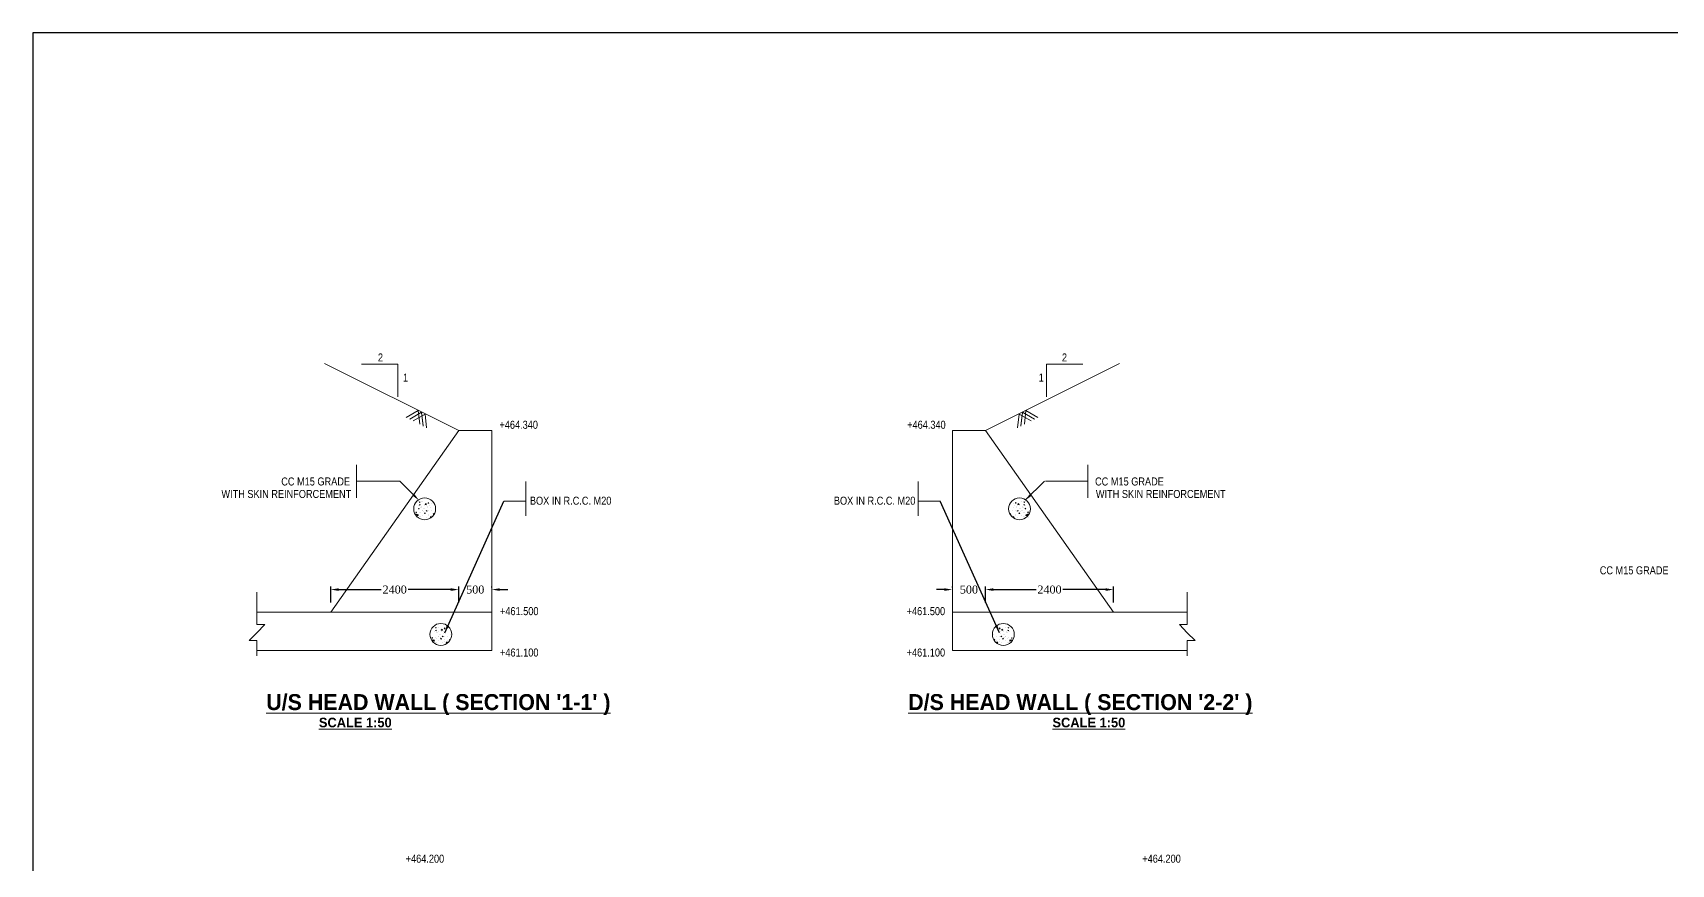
# Model space of a CAD drawing. Header units: millimetres. Extents: x 80 to 6436, y 46 to 1149.
# Drawn here: x 5546 to 6058, y 389 to 649 of the extents above; entities that cross this region are included whole.
import ezdxf

# ---------------------------------------------------------------- set-up
doc = ezdxf.new("R2010")
doc.units = ezdxf.units.MM
doc.layers.add('TEXT_GENERAL', color=4, linetype='Continuous')
doc.styles.add('ARIAL NARROW', font='ARIALN.TTF')
doc.styles.add('CITYBLUEPR', font='cityb___.ttf')
doc.styles.get("Standard").update_dxf_attribs({"font": 'times.ttf', "height": 2.5})
doc.styles.add('TNR_2.5', font='times.ttf', dxfattribs={"height": 2.5})
doc.dimstyles.new('ISO-25', dxfattribs={"dimtxt": 2.5, "dimasz": 2.5, "dimexe": 1.25, "dimexo": 0.625, "dimtad": 1, "dimlfac": 25, "dimtxsty": 'Standard', "dimcen": 2.5, "dimadec": 0, "dimazin": 0, "dimtfac": 1, "dimtmove": 0, "dimatfit": 3, "dimfxl": 1, "dimarcsym": 0})
doc.dimstyles.new('STYLE_ESH', dxfattribs={"dimtxt": 2.5, "dimasz": 2.5, "dimexe": 1, "dimexo": 0.625, "dimtad": 0, "dimtih": 1, "dimtoh": 1, "dimdec": 0, "dimlfac": 100, "dimzin": 9, "dimdsep": 46, "dimtxsty": 'TNR_2.5', "dimcen": 2.5, "dimadec": 0, "dimazin": 2, "dimtfac": 1, "dimtdec": 0, "dimtofl": 0, "dimtmove": 2, "dimatfit": 3, "dimfxl": 1, "dimarcsym": 0})

# ---------------------------------------------------------------- blocks, each defined once
blk = doc.blocks.new('*D103')
at = {"color": 0, "lineweight": -2, "transparency": 16777216}
for p, q in [((5639.17, 471.1), (5639.17, 476.12)), ((5679.17, 471.1), (5679.17, 476.12)), ((5641.67, 475.12), (5654.96, 475.12)), ((5676.67, 475.12), (5663.38, 475.12))]:
    blk.add_line(p, q, dxfattribs=at)
at = {"color": 0, "transparency": 16777216}
for points in [[(5641.67, 475.54), (5641.67, 474.71), (5639.17, 475.12)], [(5676.67, 475.54), (5676.67, 474.71), (5679.17, 475.12)]]:
    blk.add_solid(points, dxfattribs=at)
at = {"layer": 'Defpoints', "color": 0, "transparency": 16777216}
for p in [(5679.17, 475.12), (5639.17, 470.48), (5679.17, 470.48)]:
    blk.add_point(p, dxfattribs=at)
at = {"color": 0, "transparency": 16777216, "insert": (5659.17, 475.12), "char_height": 2.5, "attachment_point": 5, "style": 'TNR_2.5'}
blk.add_mtext('2400', dxfattribs=at)
blk = doc.blocks.new('*D104')
at = {"color": 0, "lineweight": -2, "transparency": 16777216}
for p, q in [((5679.17, 471.1), (5679.17, 476.12)), ((5689.51, 475.75), (5689.51, 476.12)), ((5676.67, 475.12), (5674.17, 475.12)), ((5692.01, 475.12), (5694.51, 475.12))]:
    blk.add_line(p, q, dxfattribs=at)
at = {"color": 0, "transparency": 16777216}
for points in [[(5676.67, 475.54), (5676.67, 474.71), (5679.17, 475.12)], [(5692.01, 475.54), (5692.01, 474.71), (5689.51, 475.12)]]:
    blk.add_solid(points, dxfattribs=at)
at = {"layer": 'Defpoints', "color": 0, "transparency": 16777216}
for p in [(5689.51, 475.12), (5689.51, 475.12), (5679.17, 470.48)]:
    blk.add_point(p, dxfattribs=at)
at = {"color": 0, "transparency": 16777216, "insert": (5684.34, 475.12), "char_height": 2.5, "attachment_point": 5, "style": 'TNR_2.5'}
blk.add_mtext('500', dxfattribs=at)
blk = doc.blocks.new('*D105')
at = {"color": 0, "lineweight": -2, "transparency": 16777216}
for p, q in [((5843.75, 471.1), (5843.75, 476.12)), ((5883.76, 471.1), (5883.76, 476.12)), ((5846.25, 475.12), (5859.54, 475.12)), ((5881.26, 475.12), (5867.97, 475.12))]:
    blk.add_line(p, q, dxfattribs=at)
at = {"color": 0, "transparency": 16777216}
for points in [[(5846.25, 475.54), (5846.25, 474.71), (5843.75, 475.12)], [(5881.26, 475.54), (5881.26, 474.71), (5883.76, 475.12)]]:
    blk.add_solid(points, dxfattribs=at)
at = {"layer": 'Defpoints', "color": 0, "transparency": 16777216}
for p in [(5843.75, 475.12), (5843.75, 470.48), (5883.76, 470.48)]:
    blk.add_point(p, dxfattribs=at)
at = {"color": 0, "transparency": 16777216, "insert": (5863.76, 475.12), "char_height": 2.5, "attachment_point": 5, "style": 'TNR_2.5'}
blk.add_mtext('2400', dxfattribs=at)
blk = doc.blocks.new('*D106')
at = {"color": 0, "lineweight": -2, "transparency": 16777216}
for p, q in [((5833.4, 475.75), (5833.4, 476.12)), ((5843.75, 471.1), (5843.75, 476.12)), ((5830.9, 475.12), (5828.4, 475.12)), ((5846.25, 475.12), (5848.75, 475.12))]:
    blk.add_line(p, q, dxfattribs=at)
at = {"color": 0, "transparency": 16777216}
for points in [[(5830.9, 475.54), (5830.9, 474.71), (5833.4, 475.12)], [(5846.25, 475.54), (5846.25, 474.71), (5843.75, 475.12)]]:
    blk.add_solid(points, dxfattribs=at)
at = {"layer": 'Defpoints', "color": 0, "transparency": 16777216}
for p in [(5833.4, 475.12), (5833.4, 475.12), (5843.75, 470.48)]:
    blk.add_point(p, dxfattribs=at)
at = {"color": 0, "transparency": 16777216, "insert": (5838.58, 475.12), "char_height": 2.5, "attachment_point": 5, "style": 'TNR_2.5'}
blk.add_mtext('500', dxfattribs=at)

msp = doc.modelspace()

# ---------------------------------------------------------------- linework, layer by layer
for p, q in [((5546.087, 649.243), (5546.087, 59.243)), ((6436.087, 649.243), (5546.087, 649.243)), ((5991.087, 649.243), (5991.087, 649.243))]:
    msp.add_line(p, q)
at = {"layer": 'TEXT_GENERAL', "color": 0, "lineweight": 9}
for p, q in [((5679.157, 524.897), (5637.283, 545.834)), ((5648.781, 545.644), (5660.099, 545.644)), ((5660.099, 545.644), (5660.099, 535.435)), ((5843.76, 524.897), (5885.633, 545.834)), ((5874.136, 545.644), (5862.818, 545.644)), ((5862.818, 545.644), (5862.818, 535.435)), ((5666.507, 531.081), (5662.791, 528.909)), ((5666.511, 531.089), (5662.795, 528.917)), ((5667.575, 530.547), (5663.859, 528.375)), ((5667.579, 530.555), (5663.863, 528.383)), ((5668.643, 530.013), (5664.927, 527.841)), ((5666.507, 531.081), (5666.999, 526.805)), ((5666.511, 531.089), (5667.004, 526.813)), ((5667.575, 530.547), (5668.067, 526.271)), ((5667.579, 530.555), (5668.072, 526.279)), ((5668.643, 530.013), (5669.136, 525.737)), ((5668.647, 530.021), (5669.14, 525.745)), ((5854.269, 530.021), (5853.777, 525.745)), ((5854.274, 530.013), (5853.781, 525.737)), ((5854.274, 530.013), (5857.99, 527.841)), ((5855.338, 530.555), (5854.845, 526.279)), ((5855.342, 530.547), (5854.849, 526.271)), ((5855.338, 530.555), (5859.054, 528.383)), ((5855.342, 530.547), (5859.058, 528.375)), ((5856.406, 531.089), (5855.913, 526.813)), ((5856.41, 531.081), (5855.917, 526.805)), ((5856.406, 531.089), (5860.122, 528.917)), ((5856.41, 531.081), (5860.126, 528.909)), ((5639.173, 468.097), (5679.173, 524.896)), ((5689.512, 524.897), (5679.157, 524.897)), ((5689.512, 456.097), (5689.512, 524.897)), ((5833.404, 456.097), (5833.404, 524.897)), ((5833.404, 524.897), (5843.76, 524.897)), ((5883.76, 468.097), (5843.744, 524.896)), ((5647.226, 514.097), (5647.226, 503.849)), ((5875.691, 514.097), (5875.691, 503.849)), ((5700.165, 508.889), (5700.165, 498.19)), ((5822.752, 508.889), (5822.752, 498.19)), ((5875.691, 508.973), (5862.5, 508.973)), ((5666.841, 502.411), (5667.068, 502.391)), ((5666.842, 502.411), (5666.967, 502.56)), ((5666.864, 501.603), (5667.131, 501.706)), ((5667.07, 502.385), (5667.038, 502.56)), ((5667.054, 501.475), (5667.131, 501.706)), ((5667.428, 502.52), (5667.428, 502.52)), ((5667.896, 502.548), (5667.896, 502.548)), ((5668.68, 501.712), (5668.977, 502.021)), ((5668.681, 501.71), (5669.02, 501.657)), ((5669.019, 501.659), (5668.977, 502.021)), ((5669.573, 502.172), (5669.801, 502.152)), ((5669.575, 502.172), (5669.759, 502.391)), ((5669.803, 502.146), (5669.759, 502.385)), ((5670.537, 501.915), (5670.537, 501.915)), ((5693.282, 502.775), (5700.165, 502.775)), ((5829.635, 502.775), (5822.752, 502.775)), ((5852.38, 501.915), (5852.38, 501.915)), ((5853.114, 502.146), (5853.158, 502.385)), ((5853.344, 502.172), (5853.116, 502.152)), ((5853.342, 502.172), (5853.158, 502.391)), ((5854.236, 501.71), (5853.897, 501.657)), ((5853.898, 501.659), (5853.94, 502.021)), ((5854.237, 501.712), (5853.94, 502.021)), ((5855.021, 502.548), (5855.021, 502.548)), ((5855.489, 502.52), (5855.489, 502.52)), ((5855.863, 501.475), (5855.786, 501.706)), ((5856.052, 501.603), (5855.786, 501.706)), ((5855.847, 502.385), (5855.879, 502.56)), ((5856.076, 502.411), (5855.849, 502.391)), ((5856.075, 502.411), (5855.949, 502.56)), ((5665.743, 499.191), (5665.971, 499.171)), ((5665.745, 499.191), (5665.929, 499.41)), ((5665.777, 498.557), (5666.044, 498.659)), ((5665.777, 498.556), (5665.966, 498.428)), ((5665.852, 498.149), (5665.852, 498.149)), ((5665.864, 497.757), (5665.864, 497.757)), ((5665.898, 499.417), (5665.898, 499.417)), ((5665.912, 499.134), (5665.912, 499.134)), ((5665.973, 499.165), (5665.929, 499.404)), ((5665.967, 498.429), (5666.044, 498.659)), ((5666.183, 498.34), (5666.48, 498.649)), ((5666.184, 498.338), (5666.523, 498.285)), ((5666.523, 498.287), (5666.48, 498.648)), ((5666.569, 500.35), (5666.797, 500.33)), ((5666.571, 500.35), (5666.754, 500.569)), ((5666.602, 501.361), (5666.602, 501.361)), ((5666.724, 500.576), (5666.724, 500.576)), ((5666.738, 500.293), (5666.738, 500.293)), ((5666.799, 500.324), (5666.755, 500.563)), ((5666.864, 501.603), (5667.054, 501.475)), ((5666.866, 499.26), (5666.866, 499.26)), ((5666.989, 497.859), (5666.989, 497.859)), ((5667.129, 500.833), (5667.129, 500.833)), ((5667.232, 499.236), (5667.232, 499.236)), ((5667.306, 497.947), (5667.306, 497.947)), ((5667.451, 500.859), (5667.451, 500.859)), ((5667.672, 501.243), (5667.672, 501.243)), ((5667.731, 499.806), (5667.731, 499.806)), ((5667.831, 498.435), (5667.831, 498.435)), ((5667.877, 499.703), (5667.877, 499.703)), ((5668.254, 500.347), (5668.254, 500.347)), ((5668.309, 499.45), (5668.309, 499.45)), ((5668.476, 498.952), (5668.704, 498.932)), ((5668.478, 498.952), (5668.661, 499.171)), ((5668.534, 500.378), (5668.534, 500.378)), ((5668.581, 501.647), (5668.581, 501.647)), ((5668.626, 501.369), (5668.626, 501.369)), ((5668.706, 498.926), (5668.662, 499.165)), ((5668.978, 499.786), (5669.064, 499.819)), ((5668.978, 499.785), (5669.167, 499.657)), ((5669.023, 497.773), (5669.023, 497.773)), ((5669.168, 499.658), (5669.222, 499.819)), ((5669.351, 501.214), (5669.351, 501.214)), ((5669.454, 499.617), (5669.454, 499.617)), ((5669.485, 500.773), (5669.485, 500.773)), ((5669.713, 498.264), (5669.713, 498.264)), ((5669.765, 499.72), (5669.765, 499.72)), ((5669.787, 498.703), (5669.787, 498.703)), ((5670.069, 501.559), (5670.069, 501.559)), ((5670.25, 497.709), (5670.546, 498.019)), ((5670.25, 497.707), (5670.589, 497.654)), ((5670.49, 500.647), (5670.49, 500.647)), ((5670.589, 497.656), (5670.547, 498.018)), ((5670.666, 498.389), (5670.666, 498.389)), ((5670.715, 499.766), (5670.715, 499.766)), ((5671.209, 498.713), (5671.436, 498.693)), ((5671.21, 498.713), (5671.394, 498.932)), ((5851.708, 498.713), (5851.48, 498.693)), ((5851.706, 498.713), (5851.523, 498.932)), ((5852.202, 499.766), (5852.202, 499.766)), ((5852.25, 498.389), (5852.25, 498.389)), ((5852.328, 497.656), (5852.37, 498.018)), ((5852.666, 497.707), (5852.328, 497.654)), ((5852.667, 497.709), (5852.37, 498.019)), ((5852.426, 500.647), (5852.426, 500.647)), ((5852.848, 501.559), (5852.848, 501.559)), ((5853.13, 498.703), (5853.13, 498.703)), ((5853.152, 499.72), (5853.152, 499.72)), ((5853.204, 498.264), (5853.204, 498.264)), ((5853.432, 500.773), (5853.432, 500.773)), ((5853.463, 499.617), (5853.463, 499.617)), ((5853.566, 501.214), (5853.566, 501.214)), ((5853.749, 499.658), (5853.695, 499.819)), ((5853.939, 499.785), (5853.749, 499.657)), ((5853.939, 499.786), (5853.853, 499.819)), ((5853.894, 497.773), (5853.894, 497.773)), ((5854.211, 498.926), (5854.255, 499.165)), ((5854.441, 498.952), (5854.213, 498.932)), ((5854.439, 498.952), (5854.256, 499.171)), ((5854.291, 501.369), (5854.291, 501.369)), ((5854.336, 501.647), (5854.336, 501.647)), ((5854.383, 500.378), (5854.383, 500.378)), ((5854.608, 499.45), (5854.608, 499.45)), ((5854.663, 500.347), (5854.663, 500.347)), ((5855.04, 499.703), (5855.04, 499.703)), ((5855.086, 498.435), (5855.086, 498.435)), ((5855.185, 499.806), (5855.185, 499.806)), ((5855.245, 501.243), (5855.245, 501.243)), ((5855.466, 500.859), (5855.466, 500.859)), ((5855.61, 497.947), (5855.61, 497.947)), ((5855.685, 499.236), (5855.685, 499.236)), ((5855.788, 500.833), (5855.788, 500.833)), ((5856.053, 501.603), (5855.863, 501.475)), ((5855.927, 497.859), (5855.927, 497.859)), ((5856.051, 499.26), (5856.051, 499.26)), ((5856.118, 500.324), (5856.162, 500.563)), ((5856.348, 500.35), (5856.12, 500.33)), ((5856.346, 500.35), (5856.162, 500.569)), ((5856.179, 500.293), (5856.179, 500.293)), ((5856.193, 500.576), (5856.193, 500.576)), ((5856.315, 501.361), (5856.315, 501.361)), ((5856.394, 498.287), (5856.436, 498.648)), ((5856.733, 498.338), (5856.394, 498.285)), ((5856.733, 498.34), (5856.437, 498.649)), ((5857.14, 498.557), (5856.873, 498.659)), ((5856.95, 498.429), (5856.873, 498.659)), ((5856.944, 499.165), (5856.988, 499.404)), ((5857.174, 499.191), (5856.946, 499.171)), ((5857.14, 498.556), (5856.951, 498.428)), ((5857.172, 499.191), (5856.988, 499.41)), ((5857.005, 499.134), (5857.005, 499.134)), ((5857.019, 499.417), (5857.019, 499.417)), ((5857.053, 497.757), (5857.053, 497.757)), ((5857.065, 498.149), (5857.065, 498.149)), ((5616.112, 474.28), (5616.112, 464.181)), ((5906.805, 474.28), (5906.805, 464.181)), ((5616.112, 468.086), (5689.512, 468.097)), ((5625.962, 468.079), (5616.112, 468.079)), ((5689.512, 468.097), (5679.157, 468.097)), ((5689.512, 468.097), (5679.157, 468.097)), ((5906.805, 468.086), (5833.404, 468.097)), ((5896.955, 468.079), (5906.805, 468.079)), ((5613.675, 459.211), (5616.119, 461.633)), ((5616.112, 464.181), (5618.563, 464.181)), ((5618.563, 464.181), (5616.119, 461.633)), ((5671.648, 462.091), (5671.648, 462.091)), ((5671.887, 463.141), (5672.114, 463.121)), ((5671.888, 463.141), (5672.013, 463.29)), ((5671.91, 462.333), (5672.177, 462.436)), ((5671.91, 462.333), (5672.1, 462.205)), ((5672.116, 463.115), (5672.084, 463.29)), ((5672.1, 462.205), (5672.177, 462.436)), ((5672.175, 461.563), (5672.175, 461.563)), ((5672.497, 461.589), (5672.497, 461.589)), ((5672.718, 461.973), (5672.718, 461.973)), ((5672.942, 463.278), (5672.942, 463.278)), ((5673.3, 461.077), (5673.3, 461.077)), ((5673.58, 461.109), (5673.58, 461.109)), ((5673.627, 462.377), (5673.627, 462.377)), ((5673.672, 462.099), (5673.672, 462.099)), ((5673.726, 462.442), (5674.023, 462.751)), ((5673.727, 462.44), (5674.066, 462.387)), ((5674.065, 462.389), (5674.023, 462.751)), ((5674.397, 461.944), (5674.397, 461.944)), ((5674.531, 461.503), (5674.531, 461.503)), ((5674.619, 462.902), (5674.847, 462.882)), ((5674.621, 462.902), (5674.805, 463.121)), ((5674.849, 462.876), (5674.805, 463.115)), ((5676.519, 461.103), (5676.519, 461.103)), ((5846.398, 461.103), (5846.398, 461.103)), ((5848.068, 462.876), (5848.112, 463.115)), ((5848.298, 462.902), (5848.07, 462.882)), ((5848.296, 462.902), (5848.112, 463.121)), ((5848.386, 461.503), (5848.386, 461.503)), ((5848.52, 461.944), (5848.52, 461.944)), ((5849.19, 462.44), (5848.851, 462.387)), ((5848.852, 462.389), (5848.894, 462.751)), ((5849.191, 462.442), (5848.894, 462.751)), ((5849.245, 462.099), (5849.245, 462.099)), ((5849.29, 462.377), (5849.29, 462.377)), ((5849.337, 461.109), (5849.337, 461.109)), ((5849.617, 461.077), (5849.617, 461.077)), ((5849.975, 463.278), (5849.975, 463.278)), ((5850.199, 461.973), (5850.199, 461.973)), ((5850.42, 461.589), (5850.42, 461.589)), ((5850.817, 462.205), (5850.74, 462.436)), ((5851.006, 462.333), (5850.74, 462.436)), ((5850.742, 461.563), (5850.742, 461.563)), ((5850.801, 463.115), (5850.833, 463.29)), ((5851.03, 463.141), (5850.803, 463.121)), ((5851.007, 462.333), (5850.817, 462.205)), ((5851.029, 463.141), (5850.903, 463.29)), ((5851.269, 462.091), (5851.269, 462.091)), ((5906.805, 464.181), (5904.354, 464.181)), ((5904.354, 464.181), (5906.798, 461.633)), ((5909.242, 459.211), (5906.798, 461.633)), ((5616.112, 459.211), (5613.675, 459.211)), ((5616.112, 454.382), (5616.112, 459.211)), ((5616.112, 456.087), (5689.512, 456.097)), ((5616.114, 456.086), (5689.514, 456.097)), ((5616.114, 456.086), (5689.514, 456.097)), ((5670.789, 459.921), (5671.017, 459.901)), ((5670.791, 459.921), (5670.975, 460.14)), ((5670.823, 459.287), (5671.09, 459.389)), ((5670.823, 459.286), (5671.012, 459.158)), ((5670.898, 458.879), (5670.898, 458.879)), ((5670.91, 458.487), (5670.91, 458.487)), ((5670.944, 460.148), (5670.944, 460.148)), ((5670.958, 459.864), (5670.958, 459.864)), ((5671.019, 459.896), (5670.975, 460.134)), ((5671.013, 459.159), (5671.09, 459.389)), ((5671.229, 459.07), (5671.526, 459.379)), ((5671.23, 459.068), (5671.569, 459.015)), ((5671.569, 459.017), (5671.526, 459.379)), ((5671.912, 459.99), (5671.912, 459.99)), ((5672.035, 458.589), (5672.035, 458.589)), ((5672.278, 459.966), (5672.278, 459.966)), ((5672.353, 458.677), (5672.353, 458.677)), ((5672.777, 460.536), (5672.777, 460.536)), ((5672.877, 459.165), (5672.877, 459.165)), ((5672.923, 460.433), (5672.923, 460.433)), ((5673.355, 460.18), (5673.355, 460.18)), ((5673.522, 459.682), (5673.75, 459.662)), ((5673.524, 459.682), (5673.707, 459.901)), ((5673.752, 459.656), (5673.708, 459.895)), ((5674.024, 460.516), (5674.11, 460.549)), ((5674.024, 460.515), (5674.213, 460.387)), ((5674.069, 458.503), (5674.069, 458.503)), ((5674.214, 460.388), (5674.268, 460.549)), ((5674.5, 460.347), (5674.5, 460.347)), ((5674.759, 458.994), (5674.759, 458.994)), ((5674.811, 460.45), (5674.811, 460.45)), ((5674.833, 459.433), (5674.833, 459.433)), ((5675.296, 458.439), (5675.592, 458.749)), ((5675.296, 458.437), (5675.635, 458.384)), ((5675.635, 458.386), (5675.593, 458.748)), ((5675.713, 459.119), (5675.713, 459.119)), ((5675.761, 460.497), (5675.761, 460.497)), ((5676.255, 459.443), (5676.482, 459.423)), ((5676.256, 459.443), (5676.44, 459.662)), ((5676.484, 459.417), (5676.44, 459.656)), ((5676.757, 459.677), (5676.757, 459.677)), ((5676.845, 460.364), (5676.845, 460.364)), ((5906.805, 456.087), (5833.404, 456.097)), ((5846.072, 460.364), (5846.072, 460.364)), ((5846.159, 459.677), (5846.159, 459.677)), ((5846.433, 459.417), (5846.477, 459.656)), ((5846.662, 459.443), (5846.434, 459.423)), ((5846.66, 459.443), (5846.477, 459.662)), ((5847.156, 460.497), (5847.156, 460.497)), ((5847.204, 459.119), (5847.204, 459.119)), ((5847.282, 458.386), (5847.324, 458.748)), ((5847.62, 458.437), (5847.282, 458.384)), ((5847.621, 458.439), (5847.324, 458.749)), ((5848.084, 459.433), (5848.084, 459.433)), ((5848.106, 460.45), (5848.106, 460.45)), ((5848.158, 458.994), (5848.158, 458.994)), ((5848.417, 460.347), (5848.417, 460.347)), ((5848.703, 460.388), (5848.649, 460.549)), ((5848.893, 460.515), (5848.703, 460.387)), ((5848.893, 460.516), (5848.807, 460.549)), ((5848.848, 458.503), (5848.848, 458.503)), ((5849.165, 459.656), (5849.209, 459.895)), ((5849.395, 459.682), (5849.167, 459.662)), ((5849.393, 459.682), (5849.21, 459.901)), ((5849.562, 460.18), (5849.562, 460.18)), ((5849.994, 460.433), (5849.994, 460.433)), ((5850.04, 459.165), (5850.04, 459.165)), ((5850.139, 460.536), (5850.139, 460.536)), ((5850.564, 458.677), (5850.564, 458.677)), ((5850.639, 459.966), (5850.639, 459.966)), ((5850.881, 458.589), (5850.881, 458.589)), ((5851.005, 459.99), (5851.005, 459.99)), ((5851.348, 459.017), (5851.39, 459.379)), ((5851.687, 459.068), (5851.348, 459.015)), ((5851.687, 459.07), (5851.391, 459.379)), ((5852.094, 459.287), (5851.827, 459.389)), ((5851.904, 459.159), (5851.827, 459.389)), ((5851.898, 459.896), (5851.942, 460.134)), ((5852.128, 459.921), (5851.9, 459.901)), ((5852.094, 459.286), (5851.905, 459.158)), ((5852.126, 459.921), (5851.942, 460.14)), ((5851.959, 459.864), (5851.959, 459.864)), ((5851.973, 460.148), (5851.973, 460.148)), ((5852.007, 458.487), (5852.007, 458.487)), ((5852.019, 458.879), (5852.019, 458.879)), ((5906.805, 454.382), (5906.805, 459.211)), ((5906.805, 459.211), (5909.242, 459.211))]:
    msp.add_line(p, q, dxfattribs=at)
msp.add_lwpolyline([(5664.961, 504.804), (5660.748, 508.973), (5647.226, 508.973)], dxfattribs=at)
for centre in [(5668.534, 500.378), (5854.383, 500.378), (5673.58, 461.109), (5849.337, 461.109)]:
    msp.add_circle(centre, 3.419, dxfattribs=at)
msp.add_solid([(5665.254, 505.1), (5666.738, 503.046), (5664.668, 504.508)], dxfattribs=at)

# ---------------------------------------------------------------- texts
for s, height, style, p in [('2', 2.5, 'ARIAL NARROW', (5653.92, 546.462)), ('2', 2.5, 'ARIAL NARROW', (5867.636, 546.462)), ('1', 2.5, 'ARIAL NARROW', (5661.756, 540.18)), ('1', 2.5, 'ARIAL NARROW', (5860.405, 540.18)), ('+464.340', 2.5, 'ARIAL NARROW', (5691.899, 525.415)), ('+464.340', 2.5, 'ARIAL NARROW', (5819.291, 525.415)), ('CC M15 GRADE', 2.5, 'ARIAL NARROW', (5623.733, 507.681)), ('CC M15 GRADE', 2.5, 'ARIAL NARROW', (5877.994, 507.681)), ('WITH SKIN REINFORCEMENT', 2.5, 'ARIAL NARROW', (5605.036, 503.773)), ('BOX IN R.C.C. M20 ', 2.5, 'ARIAL NARROW', (5701.414, 501.668)), ('BOX IN R.C.C. M20 ', 2.5, 'ARIAL NARROW', (5796.393, 501.668)), ('WITH SKIN REINFORCEMENT', 2.5, 'ARIAL NARROW', (5878.25, 503.773)), ('CC M15 GRADE', 2.5, 'ARIAL NARROW', (6035.698, 479.896)), ('+461.500', 2.5, 'ARIAL NARROW', (5692.07, 467.135)), ('+461.500', 2.5, 'ARIAL NARROW', (5819.119, 467.135)), ('+461.100', 2.5, 'ARIAL NARROW', (5692.07, 454.194)), ('+461.100', 2.5, 'ARIAL NARROW', (5819.119, 454.194)), ("%%UU/S HEAD WALL ( SECTION '1-1' )", 5, 'CITYBLUEPR', (5619.029, 437.445)), ("%%UD/S HEAD WALL ( SECTION '2-2' )", 5, 'CITYBLUEPR', (5819.604, 437.445)), ('+464.200', 2.5, 'ARIAL NARROW', (5662.602, 389.722)), ('+464.200', 2.5, 'ARIAL NARROW', (5892.75, 389.722))]:
    msp.add_text(s, height=height, dxfattribs=dict(at, style=style)).set_placement(p)
at = {"layer": 'TEXT_GENERAL', "color": 0, "lineweight": 9, "char_height": 3, "width": 25.272, "style": 'CITYBLUEPR'}
for insert, attachment_point in [((5658.227, 435.055), 3), ((5864.69, 435.055), 1)]:
    msp.add_mtext('{\\LSCALE 1:50}', dxfattribs=dict(at, insert=insert, attachment_point=attachment_point))

# ---------------------------------------------------------------- dimensions: what is measured, and where the dimension line sits
for base, p1, p2, text, picture, middle in [((5679.165, 475.123), (5639.173, 470.478), (5679.165, 470.478), '2400', '*D103', (5659.169, 475.123)), ((5689.512, 475.123), (5679.165, 470.478), (5689.512, 475.123), '500', '*D104', (5684.339, 475.123))]:
    dim = msp.add_linear_dim(base=base, p1=p1, p2=p2, text=text, dimstyle='STYLE_ESH')
    dim.commit()
    dim.dimension.update_dxf_attribs({"geometry": picture, "text_midpoint": middle})
for base, p1, p2, text, picture, middle in [((5833.404, 475.123), (5843.752, 470.478), (5833.404, 475.123), '500', '*D106', (5838.578, 475.123)), ((5843.752, 475.123), (5883.76, 470.478), (5843.752, 470.478), '2400', '*D105', (5863.756, 475.123))]:
    dim = msp.add_linear_dim(base=base, p1=p1, p2=p2, angle=180, text=text, dimstyle='STYLE_ESH')
    dim.commit()
    dim.dimension.update_dxf_attribs({"geometry": picture, "text_midpoint": middle})

# ---------------------------------------------------------------- leaders
at = {"layer": 'TEXT_GENERAL', "color": 0, "lineweight": 9}
for points in [[(5856.179, 503.046), (5862.219, 509.023)], [(5674.789, 461.622), (5693.282, 502.775)], [(5848.128, 461.622), (5829.635, 502.775)]]:
    msp.add_leader(points, dimstyle='ISO-25', override={"dimgap": 0.625, "dimtad": 0}, dxfattribs=at)

doc.saveas('drawing.dxf')
